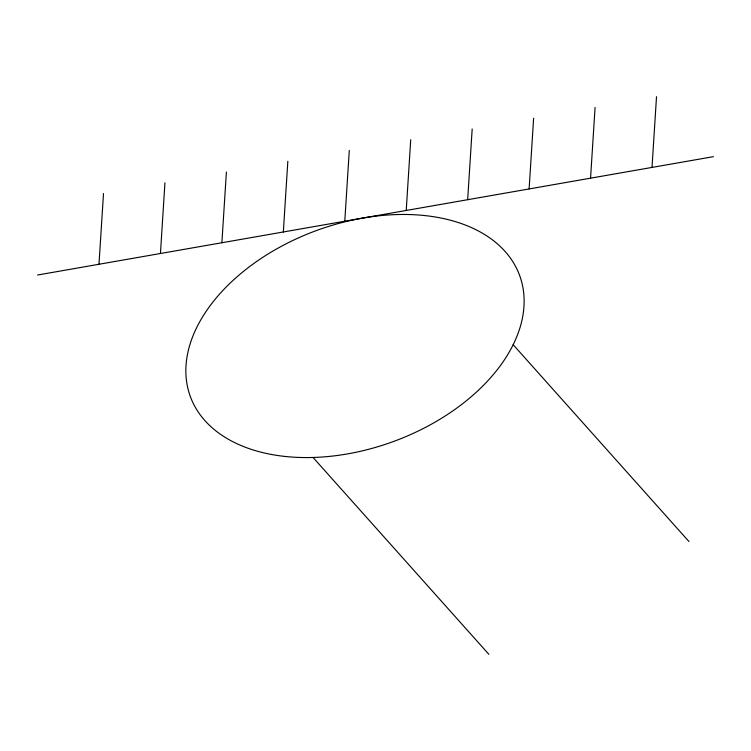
<?xml version="1.0" encoding="UTF-8"?>
<svg xmlns="http://www.w3.org/2000/svg" width="751" height="751" viewBox="0 0 751 751"><rect width="100%" height="100%" fill="white"/><g stroke="black" fill="none" stroke-linecap="round" stroke-linejoin="round"><path stroke-width="1.13" d="M98.991 264.268L103.507 193.523M160.442 253.5L164.948 182.765M221.883 242.742L226.398 172.007M283.334 231.984L287.84 161.24M344.775 221.226L349.29 150.482M406.225 210.458L410.731 139.724M467.666 199.7L472.182 128.965M529.117 188.942L533.623 118.198M590.558 178.184L595.074 107.44M652.009 167.417L656.515 96.682M37.55 275.026L713.45 156.659M513.168 344.709L688.977 541.555M313.045 457.472L488.854 654.318M300.165 457.472A175.424 112.293 -20.2 0 0 520.969 279.466A175.424 112.293 -20.2 0 0 243.822 271.111A175.424 112.293 -20.2 0 0 300.165 457.472"/></g></svg>
